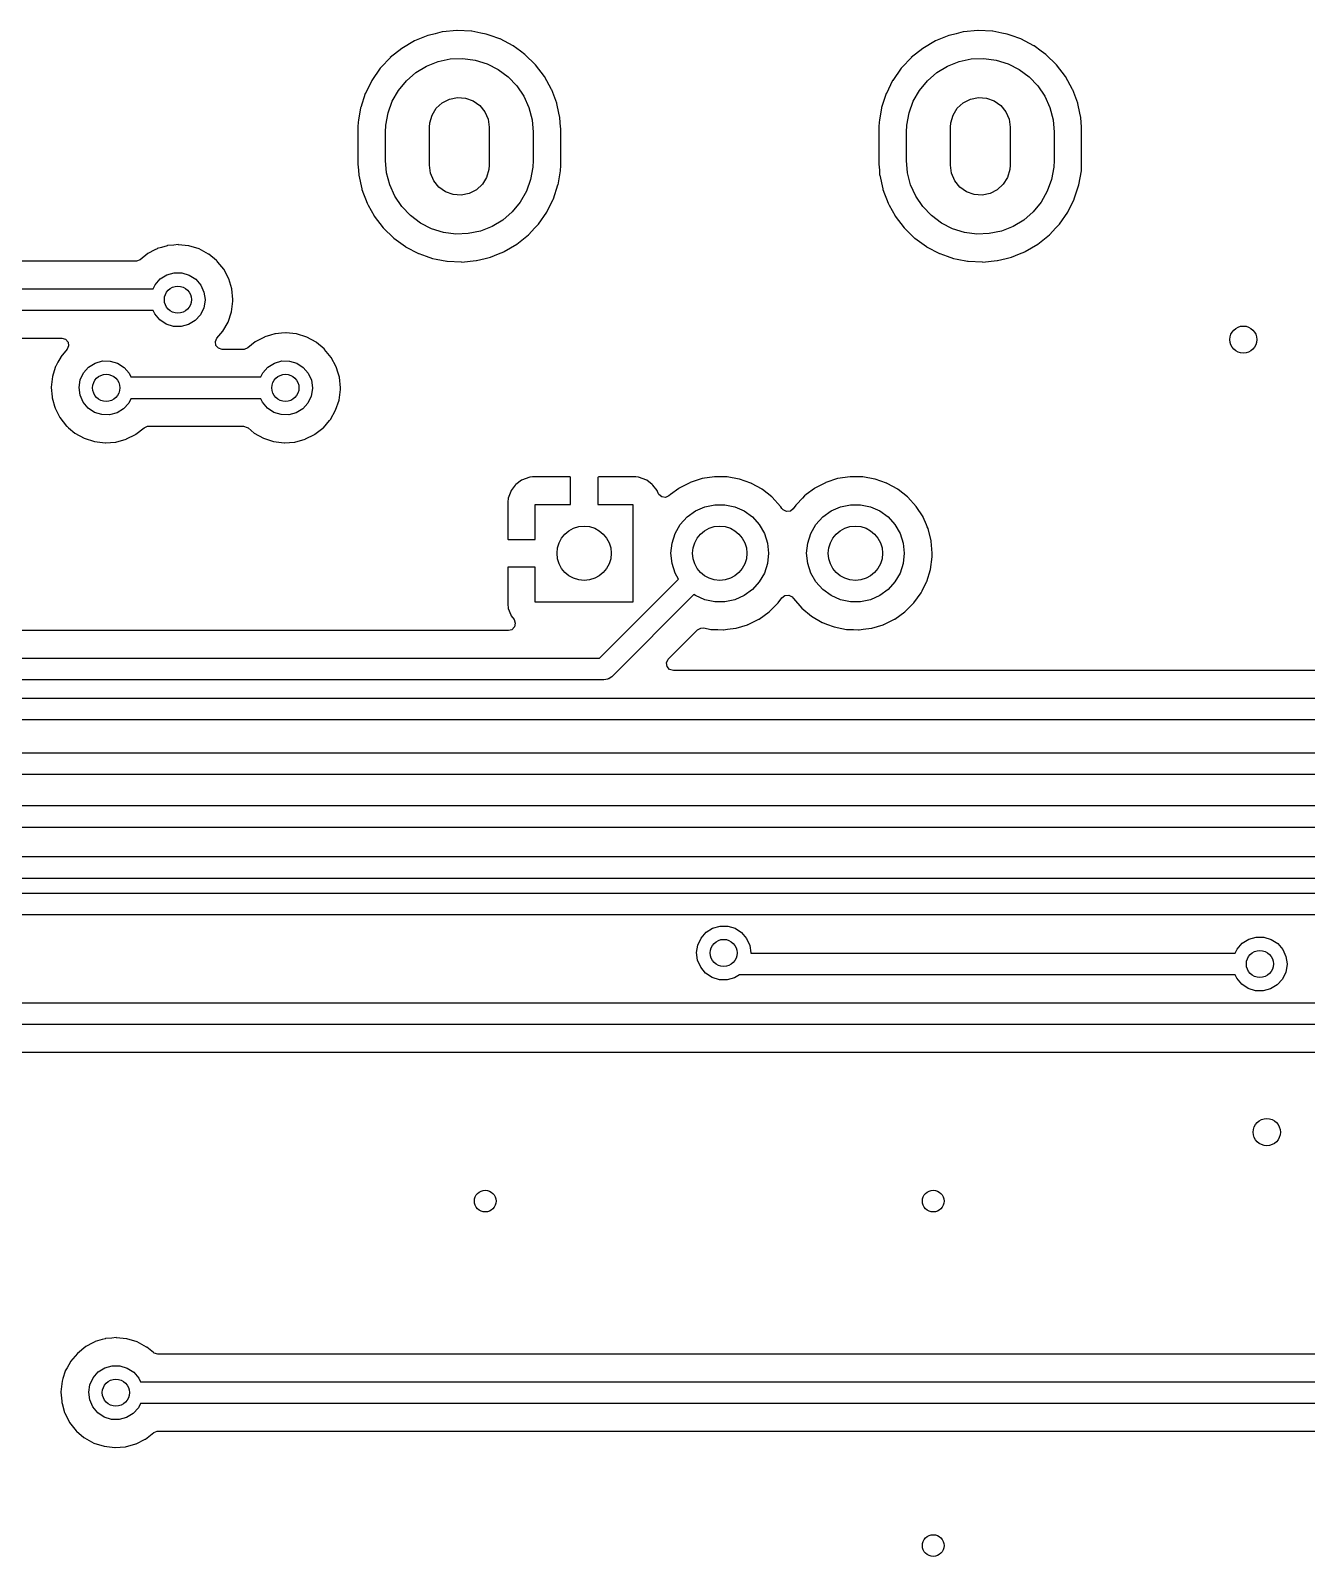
# Model space of a CAD drawing. Extents: x 63 to 234, y -148 to -41.
# Drawn here: x 147.19 to 170.71, y -119.58 to -91.46 of the extents above; entities that cross this region are included whole.
import ezdxf

# ---------------------------------------------------------------- set-up
doc = ezdxf.new("R2010")
doc.units = 0
doc.layers.add('BLACK', color=7, linetype='CONTINUOUS')

msp = doc.modelspace()

# ---------------------------------------------------------------- linework, layer by layer
at = {"layer": 'BLACK', "linetype": 'CONTINUOUS'}
for p, q in [((154.27, -91.651), (154.036, -91.788)), ((154.274, -91.6493), (154.27, -91.651)), ((154.517, -91.5509), (154.274, -91.6493)), ((154.521, -91.5492), (154.517, -91.5509)), ((154.517, -91.5509), (154.517, -91.5509)), ((154.65, -91.5176), (154.521, -91.5492)), ((154.78, -91.4858), (154.65, -91.5176)), ((154.785, -91.4847), (154.78, -91.4858)), ((154.78, -91.4858), (154.78, -91.4858)), ((155.054, -91.459), (154.785, -91.4847)), ((155.059, -91.4592), (155.054, -91.459)), ((155.321, -91.4722), (155.059, -91.4592)), ((155.059, -91.4592), (155.059, -91.4592)), ((155.325, -91.4725), (155.321, -91.4722)), ((155.321, -91.4722), (155.321, -91.4722)), ((155.33, -91.4733), (155.325, -91.4725)), ((155.493, -91.5056), (155.33, -91.4733)), ((155.33, -91.4733), (155.33, -91.4733)), ((155.591, -91.5249), (155.493, -91.5056)), ((155.665, -91.5509), (155.591, -91.5249)), ((155.843, -91.6137), (155.665, -91.5509)), ((155.847, -91.6152), (155.843, -91.6137)), ((155.843, -91.6137), (155.843, -91.6137)), ((156.087, -91.7415), (155.847, -91.6152)), ((163.87, -91.651), (163.636, -91.788)), ((163.874, -91.6493), (163.87, -91.651)), ((164.117, -91.5509), (163.874, -91.6493)), ((164.121, -91.5492), (164.117, -91.5509)), ((164.117, -91.5509), (164.117, -91.5509)), ((164.25, -91.5176), (164.121, -91.5492)), ((164.38, -91.4858), (164.25, -91.5176)), ((164.385, -91.4847), (164.38, -91.4858)), ((164.38, -91.4858), (164.38, -91.4858)), ((164.654, -91.459), (164.385, -91.4847)), ((164.659, -91.4592), (164.654, -91.459)), ((164.921, -91.4722), (164.659, -91.4592)), ((164.659, -91.4592), (164.659, -91.4592)), ((164.925, -91.4725), (164.921, -91.4722)), ((164.921, -91.4722), (164.921, -91.4722)), ((164.93, -91.4733), (164.925, -91.4725)), ((165.093, -91.5056), (164.93, -91.4733)), ((164.93, -91.4733), (164.93, -91.4733)), ((165.191, -91.5249), (165.093, -91.5056)), ((165.265, -91.5509), (165.191, -91.5249)), ((165.443, -91.6137), (165.265, -91.5509)), ((165.447, -91.6152), (165.443, -91.6137)), ((165.443, -91.6137), (165.443, -91.6137)), ((165.687, -91.7415), (165.447, -91.6152)), ((154.036, -91.788), (153.824, -91.9574)), ((156.091, -91.7441), (156.087, -91.7415)), ((156.222, -91.8395), (156.091, -91.7441)), ((156.306, -91.901), (156.222, -91.8395)), ((156.5, -92.0906), (156.306, -91.901)), ((163.636, -91.788), (163.424, -91.9574)), ((165.691, -91.7441), (165.687, -91.7415)), ((165.822, -91.8395), (165.691, -91.7441)), ((165.906, -91.901), (165.822, -91.8395)), ((166.1, -92.0906), (165.906, -91.901)), ((153.639, -92.1555), (153.484, -92.3783)), ((153.657, -92.1364), (153.639, -92.1555)), ((153.821, -91.9607), (153.657, -92.1364)), ((153.824, -91.9574), (153.821, -91.9607)), ((154.122, -92.3839), (154.296, -92.2331)), ((154.296, -92.2331), (154.492, -92.1138)), ((154.492, -92.1138), (154.706, -92.0294)), ((154.706, -92.0294), (154.931, -91.9821)), ((154.931, -91.9821), (155.161, -91.9735)), ((155.161, -91.9735), (155.389, -92.0037)), ((155.389, -92.0037), (155.609, -92.0719)), ((155.609, -92.0719), (155.814, -92.1761)), ((155.814, -92.1761), (155.998, -92.3134)), ((156.665, -92.3061), (156.5, -92.0906)), ((163.239, -92.1555), (163.084, -92.3783)), ((163.257, -92.1364), (163.239, -92.1555)), ((163.421, -91.9607), (163.257, -92.1364)), ((163.424, -91.9574), (163.421, -91.9607)), ((163.722, -92.3839), (163.896, -92.2331)), ((163.896, -92.2331), (164.092, -92.1138)), ((164.092, -92.1138), (164.306, -92.0294)), ((164.306, -92.0294), (164.531, -91.9821)), ((164.531, -91.9821), (164.761, -91.9735)), ((164.761, -91.9735), (164.989, -92.0037)), ((164.989, -92.0037), (165.209, -92.0719)), ((165.209, -92.0719), (165.414, -92.1761)), ((165.414, -92.1761), (165.598, -92.3134)), ((166.265, -92.3061), (166.1, -92.0906)), ((153.482, -92.3824), (153.366, -92.6169)), ((153.484, -92.3783), (153.482, -92.3824)), ((153.482, -92.3824), (153.482, -92.3824)), ((153.976, -92.5617), (154.122, -92.3839)), ((155.998, -92.3134), (156.157, -92.4798)), ((156.157, -92.4798), (156.285, -92.6706)), ((156.796, -92.5432), (156.665, -92.3061)), ((163.082, -92.3824), (162.966, -92.6169)), ((163.084, -92.3783), (163.082, -92.3824)), ((163.082, -92.3824), (163.082, -92.3824)), ((163.576, -92.5617), (163.722, -92.3839)), ((165.598, -92.3134), (165.757, -92.4798)), ((165.757, -92.4798), (165.885, -92.6706)), ((166.396, -92.5432), (166.265, -92.3061)), ((153.364, -92.6211), (153.279, -92.8788)), ((153.366, -92.6169), (153.364, -92.6211)), ((153.784, -92.9777), (153.862, -92.7615)), ((153.862, -92.7615), (153.976, -92.5617)), ((154.673, -92.8914), (154.783, -92.7904)), ((154.783, -92.7904), (154.916, -92.7226)), ((154.916, -92.7226), (155.062, -92.6931)), ((155.062, -92.6931), (155.211, -92.704)), ((155.211, -92.704), (155.352, -92.7546)), ((155.352, -92.7546), (155.474, -92.8411)), ((156.285, -92.6706), (156.38, -92.8803)), ((156.798, -92.5475), (156.796, -92.5432)), ((156.801, -92.5549), (156.798, -92.5475)), ((156.798, -92.5475), (156.798, -92.5475)), ((156.892, -92.7968), (156.801, -92.5549)), ((156.893, -92.8012), (156.892, -92.7968)), ((162.964, -92.6211), (162.879, -92.8788)), ((162.966, -92.6169), (162.964, -92.6211)), ((163.384, -92.9777), (163.462, -92.7615)), ((163.462, -92.7615), (163.576, -92.5617)), ((164.273, -92.8914), (164.383, -92.7904)), ((164.383, -92.7904), (164.516, -92.7226)), ((164.516, -92.7226), (164.662, -92.6931)), ((164.662, -92.6931), (164.811, -92.704)), ((164.811, -92.704), (164.952, -92.7546)), ((164.952, -92.7546), (165.074, -92.8411)), ((165.885, -92.6706), (165.98, -92.8803)), ((166.398, -92.5475), (166.396, -92.5432)), ((166.401, -92.5549), (166.398, -92.5475)), ((166.398, -92.5475), (166.398, -92.5475)), ((166.492, -92.7968), (166.401, -92.5549)), ((166.493, -92.8012), (166.492, -92.7968)), ((153.278, -92.8833), (153.239, -93.1108)), ((153.279, -92.8788), (153.278, -92.8833)), ((153.278, -92.8833), (153.278, -92.8833)), ((153.743, -93.204), (153.784, -92.9777)), ((154.553, -93.1617), (154.595, -93.0183)), ((154.595, -93.0183), (154.673, -92.8914)), ((155.474, -92.8411), (155.567, -92.9571)), ((155.567, -92.9571), (155.627, -93.0941)), ((156.38, -92.8803), (156.438, -93.1029)), ((156.933, -92.9811), (156.893, -92.8012)), ((156.893, -92.8012), (156.893, -92.8012)), ((156.951, -93.0615), (156.933, -92.9811)), ((156.951, -93.0661), (156.951, -93.0615)), ((156.963, -93.2332), (156.951, -93.0661)), ((162.878, -92.8833), (162.839, -93.1108)), ((162.879, -92.8788), (162.878, -92.8833)), ((162.878, -92.8833), (162.878, -92.8833)), ((163.343, -93.204), (163.384, -92.9777)), ((164.153, -93.1617), (164.195, -93.0183)), ((164.195, -93.0183), (164.273, -92.8914)), ((165.074, -92.8411), (165.167, -92.9571)), ((165.167, -92.9571), (165.227, -93.0941)), ((165.98, -92.8803), (166.038, -93.1029)), ((166.533, -92.9811), (166.493, -92.8012)), ((166.493, -92.8012), (166.493, -92.8012)), ((166.551, -93.0615), (166.533, -92.9811)), ((166.551, -93.0661), (166.551, -93.0615)), ((166.563, -93.2332), (166.551, -93.0661)), ((153.233, -93.1459), (153.228, -93.2316)), ((153.228, -93.2316), (153.228, -93.9209)), ((153.239, -93.1108), (153.233, -93.1459)), ((153.737, -93.332), (153.743, -93.204)), ((153.737, -93.852), (153.737, -93.332)), ((154.547, -93.242), (154.553, -93.1617)), ((154.547, -93.942), (154.547, -93.242)), ((155.627, -93.0941), (155.647, -93.242)), ((155.647, -93.242), (155.647, -93.942)), ((156.438, -93.1029), (156.457, -93.332)), ((156.457, -93.332), (156.457, -93.852)), ((156.965, -93.2631), (156.963, -93.2332)), ((156.965, -93.9524), (156.965, -93.2631)), ((162.833, -93.1459), (162.828, -93.2316)), ((162.828, -93.2316), (162.828, -93.9209)), ((162.839, -93.1108), (162.833, -93.1459)), ((163.337, -93.332), (163.343, -93.204)), ((163.337, -93.852), (163.337, -93.332)), ((164.147, -93.242), (164.153, -93.1617)), ((164.147, -93.942), (164.147, -93.242)), ((165.227, -93.0941), (165.247, -93.242)), ((165.247, -93.242), (165.247, -93.942)), ((166.038, -93.1029), (166.057, -93.332)), ((166.057, -93.332), (166.057, -93.852)), ((166.565, -93.2631), (166.563, -93.2332)), ((166.565, -93.9524), (166.565, -93.2631)), ((153.228, -93.9209), (153.229, -93.9232)), ((153.229, -93.9232), (153.237, -94.0342)), ((153.229, -93.9232), (153.229, -93.9232)), ((153.756, -94.0811), (153.737, -93.852)), ((156.457, -93.852), (156.451, -93.98)), ((162.828, -93.9209), (162.829, -93.9232)), ((162.829, -93.9232), (162.837, -94.0342)), ((162.829, -93.9232), (162.829, -93.9232)), ((163.356, -94.0811), (163.337, -93.852)), ((166.057, -93.852), (166.051, -93.98)), ((153.237, -94.0342), (153.243, -94.1225)), ((153.243, -94.1225), (153.244, -94.1269)), ((153.244, -94.1269), (153.244, -94.1269)), ((153.244, -94.1269), (153.299, -94.3763)), ((153.814, -94.3037), (153.756, -94.0811)), ((154.567, -94.0899), (154.547, -93.942)), ((154.627, -94.2269), (154.567, -94.0899)), ((155.599, -94.1657), (155.521, -94.2926)), ((155.641, -94.0223), (155.599, -94.1657)), ((155.647, -93.942), (155.641, -94.0223)), ((156.451, -93.98), (156.41, -94.2063)), ((156.916, -94.3007), (156.961, -94.0419)), ((156.961, -94.0381), (156.965, -93.9524)), ((156.961, -94.0418), (156.961, -94.0381)), ((156.961, -94.0419), (156.961, -94.0418)), ((162.837, -94.0342), (162.843, -94.1225)), ((162.843, -94.1225), (162.844, -94.1269)), ((162.844, -94.1269), (162.844, -94.1269)), ((162.844, -94.1269), (162.899, -94.3763)), ((163.414, -94.3037), (163.356, -94.0811)), ((164.167, -94.0899), (164.147, -93.942)), ((164.227, -94.2269), (164.167, -94.0899)), ((165.199, -94.1657), (165.121, -94.2926)), ((165.241, -94.0223), (165.199, -94.1657)), ((165.247, -93.942), (165.241, -94.0223)), ((166.051, -93.98), (166.01, -94.2063)), ((166.516, -94.3007), (166.561, -94.0419)), ((166.561, -94.0381), (166.565, -93.9524)), ((166.561, -94.0418), (166.561, -94.0381)), ((166.561, -94.0419), (166.561, -94.0418)), ((153.299, -94.3763), (153.302, -94.3872)), ((153.302, -94.3872), (153.333, -94.4702)), ((153.333, -94.4702), (153.367, -94.5609)), ((153.909, -94.5134), (153.814, -94.3037)), ((154.72, -94.3429), (154.627, -94.2269)), ((154.842, -94.4294), (154.72, -94.3429)), ((154.983, -94.48), (154.842, -94.4294)), ((155.132, -94.4909), (154.983, -94.48)), ((155.278, -94.4614), (155.132, -94.4909)), ((155.411, -94.3936), (155.278, -94.4614)), ((155.521, -94.2926), (155.411, -94.3936)), ((156.332, -94.4225), (156.218, -94.6223)), ((156.41, -94.2063), (156.332, -94.4225)), ((156.83, -94.5629), (156.915, -94.3052)), ((156.915, -94.3052), (156.916, -94.3007)), ((162.899, -94.3763), (162.902, -94.3872)), ((162.902, -94.3872), (162.933, -94.4702)), ((162.933, -94.4702), (162.967, -94.5609)), ((163.509, -94.5134), (163.414, -94.3037)), ((164.32, -94.3429), (164.227, -94.2269)), ((164.442, -94.4294), (164.32, -94.3429)), ((164.583, -94.48), (164.442, -94.4294)), ((164.732, -94.4909), (164.583, -94.48)), ((164.878, -94.4614), (164.732, -94.4909)), ((165.011, -94.3936), (164.878, -94.4614)), ((165.121, -94.2926), (165.011, -94.3936)), ((165.932, -94.4225), (165.818, -94.6223)), ((166.01, -94.2063), (165.932, -94.4225)), ((166.43, -94.5629), (166.515, -94.3052)), ((166.515, -94.3052), (166.516, -94.3007)), ((153.367, -94.5609), (153.398, -94.6408)), ((153.398, -94.6408), (153.418, -94.6769)), ((153.418, -94.6769), (153.526, -94.8727)), ((154.037, -94.7042), (153.909, -94.5134)), ((154.196, -94.8706), (154.037, -94.7042)), ((156.218, -94.6223), (156.072, -94.8001)), ((156.715, -94.7946), (156.828, -94.567)), ((156.828, -94.567), (156.83, -94.5629)), ((156.828, -94.567), (156.828, -94.567)), ((162.967, -94.5609), (162.998, -94.6408)), ((162.998, -94.6408), (163.018, -94.6769)), ((163.018, -94.6769), (163.126, -94.8727)), ((163.637, -94.7042), (163.509, -94.5134)), ((163.796, -94.8706), (163.637, -94.7042)), ((165.818, -94.6223), (165.672, -94.8001)), ((166.315, -94.7946), (166.428, -94.567)), ((166.428, -94.567), (166.43, -94.5629)), ((166.428, -94.567), (166.428, -94.567)), ((153.526, -94.8727), (153.529, -94.8779)), ((153.529, -94.8779), (153.694, -95.0934)), ((154.38, -95.0079), (154.196, -94.8706)), ((154.585, -95.1121), (154.38, -95.0079)), ((155.898, -94.9509), (155.702, -95.0702)), ((156.072, -94.8001), (155.898, -94.9509)), ((156.491, -95.0966), (156.552, -95.0318)), ((156.552, -95.0318), (156.555, -95.0285)), ((156.552, -95.0318), (156.552, -95.0318)), ((156.555, -95.0285), (156.71, -94.8057)), ((156.71, -94.8057), (156.715, -94.7946)), ((163.126, -94.8727), (163.129, -94.8779)), ((163.129, -94.8779), (163.294, -95.0934)), ((163.98, -95.0079), (163.796, -94.8706)), ((164.185, -95.1121), (163.98, -95.0079)), ((165.498, -94.9509), (165.302, -95.0702)), ((165.672, -94.8001), (165.498, -94.9509)), ((166.091, -95.0966), (166.152, -95.0318)), ((166.152, -95.0318), (166.155, -95.0285)), ((166.152, -95.0318), (166.152, -95.0318)), ((166.155, -95.0285), (166.31, -94.8057)), ((166.31, -94.8057), (166.315, -94.7946)), ((153.694, -95.0934), (153.888, -95.283)), ((153.888, -95.283), (153.891, -95.2857)), ((153.891, -95.2857), (153.891, -95.2857)), ((153.891, -95.2857), (154.103, -95.4399)), ((154.805, -95.1803), (154.585, -95.1121)), ((155.033, -95.2105), (154.805, -95.1803)), ((155.263, -95.2019), (155.033, -95.2105)), ((155.488, -95.1546), (155.263, -95.2019)), ((155.702, -95.0702), (155.488, -95.1546)), ((156.158, -95.396), (156.37, -95.2266)), ((156.37, -95.2266), (156.491, -95.0966)), ((163.294, -95.0934), (163.488, -95.283)), ((163.488, -95.283), (163.491, -95.2857)), ((163.491, -95.2857), (163.491, -95.2857)), ((163.491, -95.2857), (163.703, -95.4399)), ((164.405, -95.1803), (164.185, -95.1121)), ((164.633, -95.2105), (164.405, -95.1803)), ((164.863, -95.2019), (164.633, -95.2105)), ((165.088, -95.1546), (164.863, -95.2019)), ((165.302, -95.0702), (165.088, -95.1546)), ((165.758, -95.396), (165.97, -95.2266)), ((165.97, -95.2266), (166.091, -95.0966)), ((149.356, -95.5704), (149.217, -95.6821)), ((149.488, -95.5012), (149.356, -95.5704)), ((149.526, -95.4817), (149.488, -95.5012)), ((149.531, -95.4788), (149.526, -95.4817)), ((149.526, -95.4817), (149.526, -95.4817)), ((149.61, -95.4556), (149.531, -95.4788)), ((149.715, -95.4247), (149.61, -95.4556)), ((149.721, -95.423), (149.715, -95.4247)), ((149.715, -95.4247), (149.715, -95.4247)), ((149.727, -95.4224), (149.721, -95.423)), ((149.835, -95.4126), (149.727, -95.4224)), ((149.727, -95.4224), (149.727, -95.4224)), ((149.918, -95.405), (149.835, -95.4126)), ((149.924, -95.4057), (149.918, -95.405)), ((150.108, -95.4251), (149.924, -95.4057)), ((149.924, -95.4057), (149.924, -95.4057)), ((150.115, -95.4257), (150.108, -95.4251)), ((150.108, -95.4251), (150.108, -95.4251)), ((150.304, -95.4842), (150.115, -95.4257)), ((150.477, -95.5783), (150.304, -95.4842)), ((150.482, -95.5822), (150.477, -95.5783)), ((150.624, -95.6997), (150.482, -95.5822)), ((150.482, -95.5822), (150.482, -95.5822)), ((154.103, -95.4399), (154.107, -95.4425)), ((154.107, -95.4425), (154.347, -95.5688)), ((154.347, -95.5688), (154.351, -95.5703)), ((154.351, -95.5703), (154.351, -95.5703)), ((154.351, -95.5703), (154.484, -95.6172)), ((155.673, -95.6348), (155.82, -95.5753)), ((155.82, -95.5753), (155.92, -95.5347)), ((155.92, -95.5347), (155.924, -95.533)), ((155.92, -95.5347), (155.92, -95.5347)), ((155.924, -95.533), (156.158, -95.396)), ((163.703, -95.4399), (163.707, -95.4425)), ((163.707, -95.4425), (163.947, -95.5688)), ((163.947, -95.5688), (163.951, -95.5703)), ((163.951, -95.5703), (163.951, -95.5703)), ((163.951, -95.5703), (164.084, -95.6172)), ((165.273, -95.6348), (165.42, -95.5753)), ((165.42, -95.5753), (165.52, -95.5347)), ((165.52, -95.5347), (165.524, -95.533)), ((165.52, -95.5347), (165.52, -95.5347)), ((165.524, -95.533), (165.758, -95.396)), ((149.138, -95.7099), (136.871, -95.7099)), ((149.151, -95.7092), (149.138, -95.7099)), ((149.217, -95.6821), (149.151, -95.7092)), ((150.63, -95.7043), (150.624, -95.6997)), ((150.634, -95.7091), (150.63, -95.7043)), ((150.647, -95.725), (150.634, -95.7091)), ((150.634, -95.7091), (150.634, -95.7091)), ((150.755, -95.8576), (150.647, -95.725)), ((150.848, -96.0322), (150.755, -95.8576)), ((154.484, -95.6172), (154.603, -95.6591)), ((154.603, -95.6591), (154.673, -95.673)), ((154.673, -95.673), (154.864, -95.7107)), ((154.864, -95.7107), (154.864, -95.7107)), ((154.864, -95.7107), (154.869, -95.7115)), ((154.869, -95.7115), (154.873, -95.7118)), ((154.873, -95.7118), (154.873, -95.7118)), ((154.873, -95.7118), (155.135, -95.7248)), ((155.135, -95.7248), (155.135, -95.7248)), ((155.135, -95.7248), (155.14, -95.725)), ((155.14, -95.725), (155.409, -95.6993)), ((155.409, -95.6993), (155.414, -95.6982)), ((155.414, -95.6982), (155.574, -95.6591)), ((155.414, -95.6982), (155.414, -95.6982)), ((155.574, -95.6591), (155.673, -95.6348)), ((164.084, -95.6172), (164.203, -95.6591)), ((164.203, -95.6591), (164.273, -95.673)), ((164.273, -95.673), (164.464, -95.7107)), ((164.464, -95.7107), (164.464, -95.7107)), ((164.464, -95.7107), (164.469, -95.7115)), ((164.469, -95.7115), (164.473, -95.7118)), ((164.473, -95.7118), (164.473, -95.7118)), ((164.473, -95.7118), (164.735, -95.7248)), ((164.735, -95.7248), (164.735, -95.7248)), ((164.735, -95.7248), (164.74, -95.725)), ((164.74, -95.725), (165.009, -95.6993)), ((165.009, -95.6993), (165.014, -95.6982)), ((165.014, -95.6982), (165.174, -95.6591)), ((165.014, -95.6982), (165.014, -95.6982)), ((165.174, -95.6591), (165.273, -95.6348)), ((149.458, -96.2184), (149.493, -96.1439)), ((149.493, -96.1439), (149.587, -96.0376)), ((149.587, -96.0376), (149.707, -95.962)), ((149.707, -95.962), (149.843, -95.923)), ((149.843, -95.923), (149.985, -95.9239)), ((149.985, -95.9239), (150.121, -95.9645)), ((150.121, -95.9645), (150.239, -96.0416)), ((150.239, -96.0416), (150.332, -96.149)), ((150.332, -96.149), (150.391, -96.2781)), ((150.905, -96.2216), (150.848, -96.0322)), ((136.608, -96.2184), (149.458, -96.2184)), ((150.411, -96.4306), (150.387, -96.5704)), ((150.391, -96.2781), (150.411, -96.4184)), ((150.411, -96.4184), (150.411, -96.4306)), ((150.899, -96.6429), (150.924, -96.4467)), ((150.924, -96.4184), (150.905, -96.2216)), ((150.924, -96.4467), (150.924, -96.4184)), ((149.458, -96.6184), (136.525, -96.6184)), ((149.486, -96.6826), (149.458, -96.6184)), ((149.578, -96.7911), (149.486, -96.6826)), ((150.325, -96.698), (150.23, -96.8031)), ((150.387, -96.5704), (150.325, -96.698)), ((150.837, -96.8306), (150.899, -96.6429)), ((149.696, -96.8697), (149.578, -96.7911)), ((149.831, -96.912), (149.696, -96.8697)), ((149.973, -96.9146), (149.831, -96.912)), ((150.109, -96.8773), (149.973, -96.9146)), ((150.23, -96.8031), (150.109, -96.8773)), ((150.631, -97.1272), (150.739, -97.0025)), ((150.739, -97.0025), (150.837, -96.8306)), ((136.55, -97.1269), (147.773, -97.1269)), ((147.773, -97.1269), (147.841, -97.1469)), ((147.841, -97.1469), (147.887, -97.2006)), ((147.897, -97.2708), (147.869, -97.3339)), ((147.887, -97.2006), (147.897, -97.2708)), ((150.602, -97.1916), (150.631, -97.1272)), ((150.612, -97.2618), (150.602, -97.1916)), ((150.659, -97.3155), (150.612, -97.2618)), ((151.337, -97.196), (151.198, -97.3077)), ((151.436, -97.1444), (151.337, -97.196)), ((151.507, -97.1073), (151.436, -97.1444)), ((151.512, -97.1044), (151.507, -97.1073)), ((151.507, -97.1073), (151.507, -97.1073)), ((151.619, -97.0732), (151.512, -97.1044)), ((151.696, -97.0503), (151.619, -97.0732)), ((151.702, -97.0486), (151.696, -97.0503)), ((151.696, -97.0503), (151.696, -97.0503)), ((151.708, -97.048), (151.702, -97.0486)), ((151.817, -97.0382), (151.708, -97.048)), ((151.708, -97.048), (151.708, -97.048)), ((151.899, -97.0306), (151.817, -97.0382)), ((151.905, -97.0313), (151.899, -97.0306)), ((152.09, -97.0507), (151.905, -97.0313)), ((151.905, -97.0313), (151.905, -97.0313)), ((152.096, -97.0513), (152.09, -97.0507)), ((152.09, -97.0507), (152.09, -97.0507)), ((152.285, -97.1098), (152.096, -97.0513)), ((152.459, -97.2039), (152.285, -97.1098)), ((152.463, -97.2078), (152.459, -97.2039)), ((152.606, -97.326), (152.463, -97.2078)), ((152.463, -97.2078), (152.463, -97.2078)), ((147.698, -97.5734), (147.659, -97.6448)), ((147.751, -97.4769), (147.698, -97.5734)), ((147.754, -97.4715), (147.751, -97.4769)), ((147.751, -97.4769), (147.751, -97.4769)), ((147.869, -97.3339), (147.754, -97.4715)), ((148.386, -97.5876), (148.522, -97.5486)), ((148.522, -97.5486), (148.664, -97.5495)), ((148.664, -97.5495), (148.8, -97.5901)), ((150.727, -97.3355), (150.659, -97.3155)), ((151.119, -97.3355), (150.727, -97.3355)), ((151.133, -97.3348), (151.119, -97.3355)), ((151.198, -97.3077), (151.133, -97.3348)), ((151.688, -97.5876), (151.824, -97.5486)), ((151.824, -97.5486), (151.966, -97.5495)), ((151.966, -97.5495), (152.102, -97.5901)), ((152.611, -97.3299), (152.606, -97.326)), ((152.615, -97.3347), (152.611, -97.3299)), ((152.645, -97.3714), (152.615, -97.3347)), ((152.615, -97.3347), (152.615, -97.3347)), ((152.736, -97.4832), (152.645, -97.3714)), ((152.829, -97.6578), (152.736, -97.4832)), ((147.599, -97.8333), (147.577, -98.0299)), ((147.611, -97.7935), (147.599, -97.8333)), ((147.657, -97.6507), (147.611, -97.7935)), ((147.659, -97.6448), (147.657, -97.6507)), ((147.657, -97.6507), (147.657, -97.6507)), ((148.112, -97.8978), (148.172, -97.7695)), ((148.172, -97.7695), (148.266, -97.6632)), ((148.266, -97.6632), (148.386, -97.5876)), ((148.8, -97.5901), (148.919, -97.6672)), ((148.919, -97.6672), (149.011, -97.7746)), ((149.011, -97.7746), (149.043, -97.844)), ((149.043, -97.844), (151.439, -97.844)), ((151.439, -97.844), (151.474, -97.7695)), ((151.474, -97.7695), (151.568, -97.6632)), ((151.568, -97.6632), (151.688, -97.5876)), ((152.102, -97.5901), (152.221, -97.6672)), ((152.221, -97.6672), (152.313, -97.7746)), ((152.313, -97.7746), (152.372, -97.9037)), ((152.865, -97.7759), (152.829, -97.6578)), ((152.886, -97.8472), (152.865, -97.7759)), ((152.905, -98.044), (152.886, -97.8472)), ((147.577, -98.0299), (147.577, -98.036)), ((147.577, -98.036), (147.592, -98.2075)), ((148.09, -98.0379), (148.112, -97.8978)), ((148.108, -98.1785), (148.09, -98.0379)), ((152.392, -98.0562), (152.368, -98.196)), ((152.372, -97.9037), (152.392, -98.044)), ((152.392, -98.044), (152.392, -98.0562)), ((152.88, -98.2685), (152.905, -98.0723)), ((152.905, -98.0723), (152.905, -98.044)), ((147.592, -98.2075), (147.593, -98.2269)), ((147.593, -98.2269), (147.605, -98.2685)), ((147.605, -98.2685), (147.637, -98.3788)), ((147.637, -98.3788), (147.648, -98.417)), ((147.648, -98.417), (147.655, -98.4304)), ((148.166, -98.3082), (148.108, -98.1785)), ((148.257, -98.4167), (148.166, -98.3082)), ((148.375, -98.4953), (148.257, -98.4167)), ((149.005, -98.3236), (148.909, -98.4287)), ((149.043, -98.244), (149.005, -98.3236)), ((151.439, -98.244), (149.043, -98.244)), ((151.468, -98.3082), (151.439, -98.244)), ((151.559, -98.4167), (151.468, -98.3082)), ((151.677, -98.4953), (151.559, -98.4167)), ((152.307, -98.3236), (152.211, -98.4287)), ((152.368, -98.196), (152.307, -98.3236)), ((152.818, -98.4562), (152.88, -98.2685)), ((147.655, -98.4304), (147.705, -98.5285)), ((147.705, -98.5285), (147.738, -98.593)), ((147.738, -98.593), (147.861, -98.748)), ((148.51, -98.5376), (148.375, -98.4953)), ((148.652, -98.5402), (148.51, -98.5376)), ((148.789, -98.5029), (148.652, -98.5402)), ((148.909, -98.4287), (148.789, -98.5029)), ((151.812, -98.5376), (151.677, -98.4953)), ((151.954, -98.5402), (151.812, -98.5376)), ((152.091, -98.5029), (151.954, -98.5402)), ((152.211, -98.4287), (152.091, -98.5029)), ((152.591, -98.7779), (152.707, -98.6433)), ((152.707, -98.6433), (152.716, -98.6328)), ((152.716, -98.6328), (152.72, -98.6281)), ((152.716, -98.6328), (152.716, -98.6328)), ((152.72, -98.6281), (152.818, -98.4562)), ((147.861, -98.748), (147.866, -98.7519)), ((147.866, -98.7519), (147.866, -98.7519)), ((147.866, -98.7519), (147.896, -98.7778)), ((147.896, -98.7778), (148.012, -98.8761)), ((148.012, -98.8761), (148.184, -98.9726)), ((148.184, -98.9726), (148.372, -99.0337)), ((148.962, -98.986), (149.127, -98.9024)), ((149.127, -98.9024), (149.133, -98.8996)), ((149.127, -98.9024), (149.127, -98.9024)), ((149.133, -98.8996), (149.287, -98.7792)), ((149.287, -98.7792), (149.353, -98.753)), ((149.353, -98.753), (149.365, -98.7525)), ((149.365, -98.7525), (151.122, -98.7525)), ((151.122, -98.7525), (151.19, -98.7725)), ((151.19, -98.7725), (151.204, -98.7825)), ((151.204, -98.7825), (151.314, -98.8761)), ((151.314, -98.8761), (151.486, -98.9726)), ((151.486, -98.9726), (151.674, -99.0337)), ((152.264, -98.986), (152.429, -98.9024)), ((152.429, -98.9024), (152.435, -98.8996)), ((152.429, -98.9024), (152.429, -98.9024)), ((152.435, -98.8996), (152.58, -98.7863)), ((152.58, -98.7863), (152.586, -98.7817)), ((152.586, -98.7817), (152.591, -98.7779)), ((148.372, -99.0337), (148.569, -99.0572)), ((148.569, -99.0572), (148.575, -99.0567)), ((148.575, -99.0567), (148.76, -99.0425)), ((148.575, -99.0567), (148.575, -99.0567)), ((148.76, -99.0425), (148.766, -99.042)), ((148.76, -99.0425), (148.76, -99.0425)), ((148.766, -99.042), (148.956, -98.9888)), ((148.956, -98.9888), (148.962, -98.986)), ((148.962, -98.986), (148.962, -98.986)), ((151.674, -99.0337), (151.871, -99.0572)), ((151.871, -99.0572), (151.877, -99.0567)), ((151.877, -99.0567), (152.062, -99.0425)), ((151.877, -99.0567), (151.877, -99.0567)), ((152.062, -99.0425), (152.068, -99.042)), ((152.062, -99.0425), (152.062, -99.0425)), ((152.068, -99.042), (152.258, -98.9888)), ((152.258, -98.9888), (152.264, -98.986)), ((152.264, -98.986), (152.264, -98.986)), ((156.141, -99.8237), (156.129, -99.8363)), ((156.243, -99.7472), (156.141, -99.8237)), ((156.259, -99.7387), (156.243, -99.7472)), ((156.379, -99.6935), (156.259, -99.7387)), ((156.395, -99.6899), (156.379, -99.6935)), ((156.446, -99.6844), (156.395, -99.6899)), ((156.452, -99.684), (156.446, -99.6844)), ((157.129, -99.684), (156.452, -99.684)), ((157.137, -99.6857), (157.129, -99.684)), ((157.139, -99.6869), (157.137, -99.6857)), ((157.143, -99.7021), (157.139, -99.6869)), ((157.143, -100.192), (157.143, -99.7021)), ((157.653, -99.6899), (157.651, -99.6975)), ((157.651, -99.6975), (157.651, -100.192)), ((157.654, -99.6885), (157.653, -99.6899)), ((157.669, -99.684), (157.654, -99.6885)), ((158.342, -99.684), (157.669, -99.684)), ((158.348, -99.6844), (158.342, -99.684)), ((158.399, -99.6899), (158.348, -99.6844)), ((158.415, -99.6935), (158.399, -99.6899)), ((158.535, -99.7387), (158.415, -99.6935)), ((158.551, -99.7472), (158.535, -99.7387)), ((158.653, -99.8237), (158.551, -99.7472)), ((158.665, -99.8363), (158.653, -99.8237)), ((159.345, -99.7915), (159.148, -99.8937)), ((159.349, -99.7891), (159.345, -99.7915)), ((159.345, -99.7915), (159.345, -99.7915)), ((159.569, -99.7171), (159.349, -99.7891)), ((159.798, -99.6821), (159.569, -99.7171)), ((159.804, -99.6822), (159.798, -99.6821)), ((159.953, -99.684), (159.804, -99.6822)), ((159.804, -99.6822), (159.804, -99.6822)), ((160.03, -99.6849), (159.953, -99.684)), ((160.035, -99.6859), (160.03, -99.6849)), ((160.253, -99.7247), (160.035, -99.6859)), ((160.035, -99.6859), (160.035, -99.6859)), ((160.258, -99.7256), (160.253, -99.7247)), ((160.253, -99.7247), (160.253, -99.7247)), ((160.263, -99.7273), (160.258, -99.7256)), ((160.471, -99.8011), (160.263, -99.7273)), ((160.263, -99.7273), (160.263, -99.7273)), ((160.471, -99.8012), (160.471, -99.8011)), ((160.476, -99.8029), (160.471, -99.8012)), ((160.481, -99.8054), (160.476, -99.8029)), ((160.675, -99.9123), (160.481, -99.8054)), ((160.481, -99.8054), (160.481, -99.8054)), ((161.845, -99.7915), (161.648, -99.8937)), ((161.849, -99.7891), (161.845, -99.7915)), ((161.845, -99.7915), (161.845, -99.7915)), ((162.069, -99.7171), (161.849, -99.7891)), ((162.298, -99.6821), (162.069, -99.7171)), ((162.304, -99.6822), (162.298, -99.6821)), ((162.453, -99.684), (162.304, -99.6822)), ((162.304, -99.6822), (162.304, -99.6822)), ((162.53, -99.6849), (162.453, -99.684)), ((162.535, -99.6859), (162.53, -99.6849)), ((162.753, -99.7247), (162.535, -99.6859)), ((162.535, -99.6859), (162.535, -99.6859)), ((162.758, -99.7256), (162.753, -99.7247)), ((162.753, -99.7247), (162.753, -99.7247)), ((162.763, -99.7273), (162.758, -99.7256)), ((162.971, -99.8011), (162.763, -99.7273)), ((162.763, -99.7273), (162.763, -99.7273)), ((162.971, -99.8012), (162.971, -99.8011)), ((162.976, -99.8029), (162.971, -99.8012)), ((162.981, -99.8054), (162.976, -99.8029)), ((163.175, -99.9123), (162.981, -99.8054)), ((162.981, -99.8054), (162.981, -99.8054)), ((155.995, -100.09), (155.989, -100.141)), ((155.999, -100.074), (155.995, -100.09)), ((156.044, -99.9539), (155.999, -100.074)), ((156.052, -99.9384), (156.044, -99.9539)), ((156.129, -99.8363), (156.052, -99.9384)), ((158.742, -99.9384), (158.665, -99.8363)), ((158.75, -99.9539), (158.742, -99.9384)), ((158.761, -99.9822), (158.75, -99.9539)), ((158.774, -100.007), (158.761, -99.9822)), ((158.828, -100.053), (158.774, -100.007)), ((158.898, -100.062), (158.828, -100.053)), ((158.958, -100.034), (158.898, -100.062)), ((158.959, -100.035), (158.958, -100.034)), ((158.99, -100.011), (158.959, -100.035)), ((159.14, -99.8992), (158.99, -100.011)), ((159.144, -99.8961), (159.14, -99.8992)), ((159.14, -99.8992), (159.14, -99.8992)), ((159.148, -99.8937), (159.144, -99.8961)), ((160.679, -99.9148), (160.675, -99.9123)), ((160.675, -99.9123), (160.675, -99.9123)), ((160.683, -99.918), (160.679, -99.9148)), ((160.857, -100.055), (160.683, -99.918)), ((160.683, -99.918), (160.683, -99.918)), ((160.861, -100.058), (160.857, -100.055)), ((160.857, -100.055), (160.857, -100.055)), ((161.017, -100.23), (160.861, -100.058)), ((161.421, -100.074), (161.31, -100.191)), ((161.459, -100.035), (161.421, -100.074)), ((161.49, -100.011), (161.459, -100.035)), ((161.64, -99.8992), (161.49, -100.011)), ((161.644, -99.8961), (161.64, -99.8992)), ((161.64, -99.8992), (161.64, -99.8992)), ((161.648, -99.8937), (161.644, -99.8961)), ((163.179, -99.9148), (163.175, -99.9123)), ((163.175, -99.9123), (163.175, -99.9123)), ((163.183, -99.918), (163.179, -99.9148)), ((163.357, -100.055), (163.183, -99.918)), ((163.183, -99.918), (163.183, -99.918)), ((163.361, -100.058), (163.357, -100.055)), ((163.357, -100.055), (163.357, -100.055)), ((163.517, -100.23), (163.361, -100.058)), ((155.989, -100.141), (155.989, -100.147)), ((155.989, -100.147), (155.989, -100.82)), ((156.497, -100.838), (156.497, -100.192)), ((156.497, -100.192), (157.143, -100.192)), ((157.651, -100.192), (158.297, -100.192)), ((158.297, -100.192), (158.297, -101.992)), ((159.295, -100.423), (159.447, -100.313)), ((159.447, -100.313), (159.619, -100.236)), ((159.619, -100.236), (159.803, -100.197)), ((159.803, -100.197), (159.991, -100.197)), ((159.991, -100.197), (160.175, -100.236)), ((160.175, -100.236), (160.347, -100.313)), ((160.347, -100.313), (160.499, -100.423)), ((161.02, -100.234), (161.017, -100.23)), ((161.042, -100.269), (161.02, -100.234)), ((161.02, -100.234), (161.02, -100.234)), ((161.063, -100.293), (161.042, -100.269)), ((161.126, -100.324), (161.063, -100.293)), ((161.197, -100.316), (161.126, -100.324)), ((161.252, -100.271), (161.197, -100.316)), ((161.299, -100.203), (161.252, -100.271)), ((161.31, -100.191), (161.299, -100.203)), ((161.795, -100.423), (161.947, -100.313)), ((161.947, -100.313), (162.119, -100.236)), ((162.119, -100.236), (162.303, -100.197)), ((162.303, -100.197), (162.491, -100.197)), ((162.491, -100.197), (162.675, -100.236)), ((162.675, -100.236), (162.847, -100.313)), ((162.847, -100.313), (162.999, -100.423)), ((163.643, -100.424), (163.517, -100.23)), ((159.075, -100.726), (159.169, -100.563)), ((159.169, -100.563), (159.295, -100.423)), ((160.499, -100.423), (160.625, -100.563)), ((160.625, -100.563), (160.719, -100.726)), ((161.575, -100.726), (161.669, -100.563)), ((161.669, -100.563), (161.795, -100.423)), ((162.999, -100.423), (163.125, -100.563)), ((163.125, -100.563), (163.219, -100.726)), ((163.645, -100.429), (163.643, -100.424)), ((163.706, -100.57), (163.645, -100.429)), ((163.645, -100.429), (163.645, -100.429)), ((163.721, -100.604), (163.706, -100.57)), ((163.735, -100.637), (163.721, -100.604)), ((163.791, -100.861), (163.735, -100.637)), ((155.989, -100.82), (155.993, -100.835)), ((155.993, -100.835), (155.995, -100.836)), ((155.995, -100.836), (156.003, -100.838)), ((156.003, -100.838), (156.497, -100.838)), ((158.997, -101.092), (159.017, -100.905)), ((159.017, -100.905), (159.075, -100.726)), ((160.719, -100.726), (160.777, -100.905)), ((160.777, -100.905), (160.797, -101.092)), ((161.497, -101.092), (161.517, -100.905)), ((161.517, -100.905), (161.575, -100.726)), ((163.219, -100.726), (163.277, -100.905)), ((163.277, -100.905), (163.297, -101.092)), ((163.792, -100.866), (163.791, -100.861)), ((163.792, -100.87), (163.792, -100.866)), ((163.792, -100.866), (163.792, -100.866)), ((163.81, -101.092), (163.792, -100.87)), ((159.017, -101.279), (158.997, -101.092)), ((160.797, -101.092), (160.777, -101.279)), ((161.517, -101.279), (161.497, -101.092)), ((163.297, -101.092), (163.277, -101.279)), ((163.778, -101.391), (163.809, -101.161)), ((163.809, -101.161), (163.81, -101.092)), ((155.991, -101.352), (155.989, -101.36)), ((155.989, -101.36), (155.989, -102.037)), ((155.992, -101.35), (155.991, -101.352)), ((156.007, -101.346), (155.992, -101.35)), ((156.497, -101.346), (156.007, -101.346)), ((156.497, -101.992), (156.497, -101.346)), ((159.075, -101.458), (159.017, -101.279)), ((159.138, -101.568), (159.075, -101.458)), ((160.719, -101.458), (160.625, -101.621)), ((160.777, -101.279), (160.719, -101.458)), ((161.575, -101.458), (161.517, -101.279)), ((161.669, -101.621), (161.575, -101.458)), ((163.219, -101.458), (163.125, -101.621)), ((163.277, -101.279), (163.219, -101.458)), ((163.711, -101.612), (163.778, -101.391)), ((157.681, -103.026), (159.138, -101.568)), ((160.499, -101.761), (160.347, -101.871)), ((160.625, -101.621), (160.499, -101.761)), ((161.795, -101.761), (161.669, -101.621)), ((161.947, -101.871), (161.795, -101.761)), ((162.999, -101.761), (162.847, -101.871)), ((163.125, -101.621), (162.999, -101.761)), ((163.608, -101.82), (163.626, -101.784)), ((163.626, -101.784), (163.709, -101.617)), ((163.709, -101.617), (163.711, -101.612)), ((163.709, -101.617), (163.709, -101.617)), ((155.989, -102.037), (155.989, -102.043)), ((155.989, -102.043), (155.995, -102.094)), ((158.297, -101.992), (156.497, -101.992)), ((159.42, -101.852), (157.905, -103.367)), ((159.447, -101.871), (159.42, -101.852)), ((159.619, -101.948), (159.447, -101.871)), ((159.803, -101.987), (159.619, -101.948)), ((159.991, -101.987), (159.803, -101.987)), ((160.175, -101.948), (159.991, -101.987)), ((160.347, -101.871), (160.175, -101.948)), ((160.809, -102.171), (160.973, -102.008)), ((160.973, -102.008), (161.042, -101.912)), ((161.042, -101.912), (161.098, -101.868)), ((161.098, -101.868), (161.169, -101.862)), ((161.169, -101.862), (161.232, -101.895)), ((161.232, -101.895), (161.252, -101.92)), ((161.252, -101.92), (161.254, -101.922)), ((161.254, -101.922), (161.254, -101.922)), ((161.254, -101.922), (161.257, -101.927)), ((161.257, -101.927), (161.408, -102.102)), ((162.119, -101.948), (161.947, -101.871)), ((162.303, -101.987), (162.119, -101.948)), ((162.491, -101.987), (162.303, -101.987)), ((162.675, -101.948), (162.491, -101.987)), ((162.847, -101.871), (162.675, -101.948)), ((163.309, -102.171), (163.445, -102.037)), ((163.445, -102.037), (163.473, -102.008)), ((163.473, -102.008), (163.608, -101.82)), ((155.995, -102.094), (155.999, -102.11)), ((155.999, -102.11), (156.044, -102.23)), ((156.044, -102.23), (156.052, -102.246)), ((156.052, -102.246), (156.105, -102.316)), ((156.105, -102.316), (156.129, -102.382)), ((160.417, -102.406), (160.616, -102.308)), ((160.616, -102.308), (160.621, -102.306)), ((160.616, -102.308), (160.616, -102.308)), ((160.621, -102.306), (160.809, -102.171)), ((161.408, -102.102), (161.586, -102.25)), ((161.586, -102.25), (161.786, -102.367)), ((162.917, -102.406), (163.116, -102.308)), ((163.116, -102.308), (163.121, -102.306)), ((163.116, -102.308), (163.116, -102.308)), ((163.121, -102.306), (163.309, -102.171)), ((156.004, -102.517), (118.768, -102.517)), ((156.064, -102.502), (156.004, -102.517)), ((156.114, -102.451), (156.064, -102.502)), ((156.129, -102.382), (156.114, -102.451)), ((158.952, -103.039), (159.487, -102.504)), ((159.487, -102.504), (159.55, -102.47)), ((159.55, -102.47), (159.601, -102.469)), ((159.601, -102.469), (159.73, -102.495)), ((159.73, -102.495), (159.859, -102.5)), ((159.859, -102.5), (159.956, -102.504)), ((159.956, -102.504), (159.956, -102.504)), ((159.956, -102.504), (159.961, -102.504)), ((159.961, -102.504), (159.966, -102.503)), ((159.966, -102.503), (160.04, -102.494)), ((159.966, -102.503), (159.966, -102.503)), ((160.04, -102.494), (160.191, -102.474)), ((160.191, -102.474), (160.196, -102.473)), ((160.196, -102.473), (160.408, -102.409)), ((160.196, -102.473), (160.196, -102.473)), ((160.408, -102.409), (160.413, -102.408)), ((160.413, -102.408), (160.417, -102.406)), ((161.786, -102.367), (161.791, -102.368)), ((161.791, -102.368), (161.791, -102.368)), ((161.791, -102.368), (161.866, -102.397)), ((161.866, -102.397), (162.003, -102.449)), ((162.003, -102.449), (162.008, -102.45)), ((162.008, -102.45), (162.008, -102.45)), ((162.008, -102.45), (162.057, -102.46)), ((162.057, -102.46), (162.23, -102.495)), ((162.23, -102.495), (162.359, -102.5)), ((162.359, -102.5), (162.456, -102.504)), ((162.456, -102.504), (162.456, -102.504)), ((162.456, -102.504), (162.461, -102.504)), ((162.461, -102.504), (162.466, -102.503)), ((162.466, -102.503), (162.54, -102.494)), ((162.466, -102.503), (162.466, -102.503)), ((162.54, -102.494), (162.691, -102.474)), ((162.691, -102.474), (162.696, -102.473)), ((162.696, -102.473), (162.908, -102.409)), ((162.696, -102.473), (162.696, -102.473)), ((162.908, -102.409), (162.913, -102.408)), ((162.913, -102.408), (162.917, -102.406)), ((115.163, -103.026), (157.681, -103.026)), ((158.917, -103.11), (158.946, -103.045)), ((158.927, -103.18), (158.917, -103.11)), ((158.973, -103.234), (158.927, -103.18)), ((158.946, -103.045), (158.952, -103.039)), ((157.763, -103.426), (115.08, -103.426)), ((157.796, -103.418), (157.763, -103.426)), ((157.829, -103.414), (157.796, -103.418)), ((157.839, -103.408), (157.829, -103.414)), ((157.85, -103.406), (157.839, -103.408)), ((157.876, -103.385), (157.85, -103.406)), ((157.905, -103.367), (157.876, -103.385)), ((159.041, -103.254), (158.973, -103.234)), ((190.952, -103.254), (159.041, -103.254)), ((117.615, -103.762), (191.319, -103.762)), ((191.402, -104.162), (117.698, -104.162)), ((134.618, -104.768), (191.159, -104.768)), ((191.05, -105.168), (134.594, -105.168)), ((133.407, -105.743), (188.523, -105.743)), ((188.523, -106.143), (133.324, -106.143)), ((131.088, -106.683), (203.816, -106.683)), ((203.672, -107.083), (131.171, -107.083)), ((131.827, -107.358), (190.058, -107.358)), ((189.975, -107.758), (131.91, -107.758)), ((159.765, -108.002), (159.901, -107.963)), ((159.901, -107.963), (160.043, -107.963)), ((160.043, -107.963), (160.179, -108.004)), ((159.491, -108.312), (159.551, -108.183)), ((159.551, -108.183), (159.645, -108.077)), ((159.645, -108.077), (159.765, -108.002)), ((160.179, -108.004), (160.298, -108.081)), ((160.298, -108.081), (160.39, -108.189)), ((160.39, -108.189), (160.449, -108.318)), ((169.526, -108.28), (169.646, -108.205)), ((169.646, -108.205), (169.782, -108.166)), ((169.782, -108.166), (169.924, -108.167)), ((169.924, -108.167), (170.06, -108.207)), ((170.06, -108.207), (170.178, -108.284)), ((159.469, -108.452), (159.491, -108.312)), ((159.488, -108.592), (159.469, -108.452)), ((160.449, -108.318), (160.469, -108.458)), ((160.469, -108.458), (160.469, -108.461)), ((160.469, -108.461), (169.397, -108.461)), ((169.397, -108.461), (169.432, -108.387)), ((169.432, -108.387), (169.526, -108.28)), ((170.178, -108.284), (170.271, -108.392)), ((170.271, -108.392), (170.33, -108.521)), ((170.33, -108.521), (170.35, -108.661)), ((159.545, -108.722), (159.488, -108.592)), ((159.636, -108.831), (159.545, -108.722)), ((170.326, -108.813), (170.264, -108.941)), ((170.35, -108.673), (170.326, -108.813)), ((170.35, -108.661), (170.35, -108.673)), ((159.754, -108.909), (159.636, -108.831)), ((159.889, -108.952), (159.754, -108.909)), ((160.031, -108.954), (159.889, -108.952)), ((160.168, -108.917), (160.031, -108.954)), ((160.258, -108.861), (160.168, -108.917)), ((169.397, -108.861), (160.258, -108.861)), ((169.425, -108.925), (169.397, -108.861)), ((169.517, -109.034), (169.425, -108.925)), ((169.635, -109.112), (169.517, -109.034)), ((170.169, -109.046), (170.048, -109.12)), ((170.264, -108.941), (170.169, -109.046)), ((129.942, -109.376), (185.983, -109.376)), ((169.77, -109.155), (169.635, -109.112)), ((169.912, -109.157), (169.77, -109.155)), ((170.048, -109.12), (169.912, -109.157)), ((185.983, -109.776), (129.942, -109.776)), ((130.264, -110.284), (185.666, -110.284)), ((148.572, -115.567), (148.516, -115.583)), ((148.578, -115.565), (148.572, -115.567)), ((148.572, -115.567), (148.572, -115.567)), ((148.584, -115.565), (148.578, -115.565)), ((148.692, -115.555), (148.584, -115.565)), ((148.584, -115.565), (148.584, -115.565)), ((148.775, -115.547), (148.692, -115.555)), ((148.781, -115.548), (148.775, -115.547)), ((148.965, -115.567), (148.781, -115.548)), ((148.781, -115.548), (148.781, -115.548)), ((148.972, -115.568), (148.965, -115.567)), ((148.965, -115.567), (148.965, -115.567)), ((149.161, -115.626), (148.972, -115.568)), ((148.059, -115.837), (147.932, -115.988)), ((148.213, -115.713), (148.059, -115.837)), ((148.346, -115.643), (148.213, -115.713)), ((148.383, -115.624), (148.346, -115.643)), ((148.388, -115.621), (148.383, -115.624)), ((148.383, -115.624), (148.383, -115.624)), ((148.516, -115.583), (148.388, -115.621)), ((149.334, -115.72), (149.161, -115.626)), ((149.339, -115.724), (149.334, -115.72)), ((149.459, -115.823), (149.339, -115.724)), ((149.339, -115.724), (149.339, -115.724)), ((149.471, -115.832), (149.459, -115.823)), ((149.539, -115.852), (149.471, -115.832)), ((174.104, -115.852), (149.539, -115.852)), ((147.869, -116.102), (147.836, -116.161)), ((147.929, -115.993), (147.869, -116.102)), ((147.932, -115.988), (147.929, -115.993)), ((147.929, -115.993), (147.929, -115.993)), ((148.444, -116.18), (148.564, -116.104)), ((148.564, -116.104), (148.7, -116.065)), ((148.7, -116.065), (148.842, -116.066)), ((148.842, -116.066), (148.978, -116.107)), ((148.978, -116.107), (149.096, -116.184)), ((147.777, -116.35), (147.755, -116.546)), ((147.793, -116.299), (147.777, -116.35)), ((147.835, -116.167), (147.793, -116.299)), ((147.836, -116.161), (147.835, -116.167)), ((147.835, -116.167), (147.835, -116.167)), ((148.268, -116.554), (148.29, -116.414)), ((148.29, -116.414), (148.35, -116.286)), ((148.35, -116.286), (148.444, -116.18)), ((149.096, -116.184), (149.189, -116.291)), ((149.189, -116.291), (149.221, -116.361)), ((149.221, -116.361), (174.622, -116.361)), ((147.755, -116.546), (147.755, -116.553)), ((147.755, -116.553), (147.769, -116.719)), ((148.286, -116.695), (148.268, -116.554)), ((148.343, -116.825), (148.286, -116.695)), ((147.769, -116.719), (147.771, -116.744)), ((147.771, -116.744), (147.776, -116.761)), ((147.776, -116.761), (147.823, -116.924)), ((147.823, -116.924), (147.826, -116.934)), ((147.826, -116.934), (147.916, -117.11)), ((148.435, -116.933), (148.343, -116.825)), ((148.553, -117.012), (148.435, -116.933)), ((149.087, -116.945), (148.966, -117.019)), ((149.182, -116.84), (149.087, -116.945)), ((149.221, -116.761), (149.182, -116.84)), ((174.803, -116.761), (149.221, -116.761)), ((147.916, -117.11), (148.039, -117.265)), ((148.688, -117.054), (148.553, -117.012)), ((148.83, -117.057), (148.688, -117.054)), ((148.966, -117.019), (148.83, -117.057)), ((148.039, -117.265), (148.044, -117.269)), ((148.044, -117.269), (148.044, -117.269)), ((148.044, -117.269), (148.18, -117.385)), ((148.18, -117.385), (148.189, -117.393)), ((148.189, -117.393), (148.362, -117.489)), ((148.362, -117.489), (148.55, -117.55)), ((148.944, -117.559), (149.134, -117.505)), ((149.134, -117.505), (149.14, -117.503)), ((149.14, -117.503), (149.305, -117.419)), ((149.14, -117.503), (149.14, -117.503)), ((149.305, -117.419), (149.311, -117.416)), ((149.305, -117.419), (149.305, -117.419)), ((149.311, -117.416), (149.465, -117.296)), ((149.465, -117.296), (149.531, -117.27)), ((149.531, -117.27), (149.542, -117.269)), ((149.542, -117.269), (174.774, -117.269)), ((148.55, -117.55), (148.747, -117.574)), ((148.747, -117.574), (148.753, -117.573)), ((148.753, -117.573), (148.938, -117.559)), ((148.753, -117.573), (148.753, -117.573)), ((148.938, -117.559), (148.938, -117.559)), ((148.938, -117.559), (148.944, -117.559))]:
    msp.add_line(p, q, dxfattribs=at)
at = {"layer": 'BLACK'}
for centre, radius in [((149.911, -96.4184), 0.25), ((169.545, -97.155), 0.25), ((148.59, -98.044), 0.25), ((151.892, -98.044), 0.25), ((157.397, -101.092), 0.5), ((159.897, -101.092), 0.5), ((162.397, -101.092), 0.5), ((159.969, -108.458), 0.25), ((169.85, -108.661), 0.25), ((169.977, -111.76), 0.25), ((155.575, -113.03), 0.2), ((163.83, -113.03), 0.2), ((148.768, -116.561), 0.25), ((163.83, -119.38), 0.2)]:
    msp.add_circle(centre, radius, dxfattribs=at)

doc.saveas('drawing.dxf')
